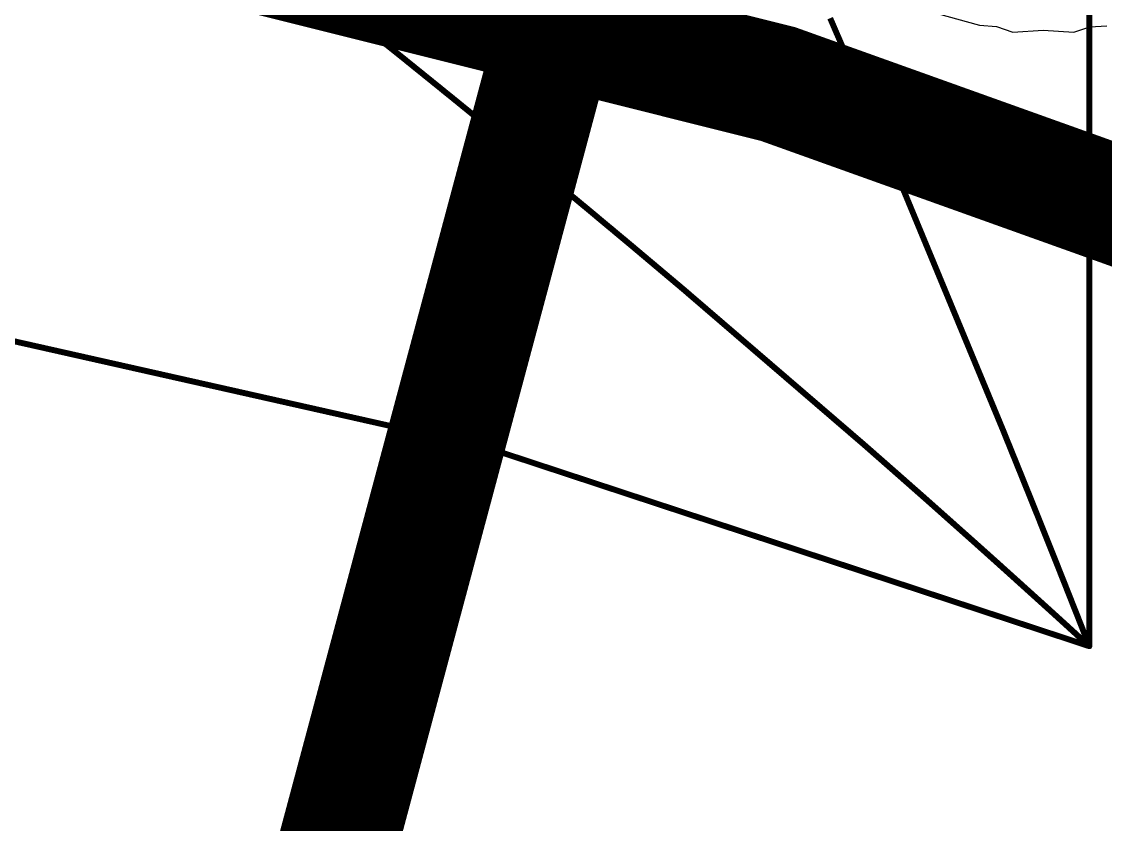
# Model space of a CAD drawing. Header units: inches. Extents: x -18 to 217, y -14 to 159.
# Drawn here: x 38.546 to 40.865, y 32.238 to 33.955 of the extents above; entities that cross this region are included whole.
import ezdxf

# ---------------------------------------------------------------- set-up
doc = ezdxf.new("R2010")
doc.units = ezdxf.units.IN
for name, color, linetype in [('Bottom Layer', 5, 'Continuous'), ('Dimension', 6, 'Continuous'), ('Fabrication', 76, 'Continuous'), ('Mechanical 4', 56, 'Continuous'), ('Top Layer', 1, 'Continuous'), ('Top Overlay', 2, 'Continuous')]:
    doc.layers.add(name, color=color, linetype=linetype)

msp = doc.modelspace()

# ---------------------------------------------------------------- linework, layer by layer
at = {"layer": 'Bottom Layer'}
for p, q in [((39.6542, 34.2084), (40.5955, 33.9469)), ((40.5955, 33.9469), (40.6319, 33.9441)), ((40.6319, 33.9441), (40.6666, 33.9324)), ((40.6666, 33.9324), (40.7318, 33.9367)), ((40.7318, 33.9367), (40.797, 33.9318)), ((40.797, 33.9318), (40.8317, 33.9432)), ((40.8317, 33.9432), (40.8682, 33.9456))]:
    msp.add_line(p, q, dxfattribs=at)
at = {"layer": 'Dimension', "const_width": 0.254}
msp.add_lwpolyline([(29.1631, -5.3474), (42.3628, 43.9148)], dxfattribs=at)
for points in [[(58.31, 19.467, 1), (13.31, 19.467, 1)], [(54.5603, 19.4669, 1), (17.0603, 19.4669, 1)]]:
    msp.add_lwpolyline(points, format="xyb", close=True, dxfattribs=at)
at = {"layer": 'Fabrication', "const_width": 0.0127}
for points in [[(40.8304, 32.6188), (40.8304, 40.9693)], [(40.8304, 32.6188), (40.8304, 40.9693)], [(39.254, 33.9633), (39.2743, 33.9471)], [(39.254, 33.9633), (39.2743, 33.9471)], [(39.2743, 33.9471), (39.2922, 33.9328)], [(39.2743, 33.9471), (39.2922, 33.9328)], [(40.2759, 33.962), (40.2826, 33.9466)], [(40.2759, 33.962), (40.2826, 33.9466)], [(40.2826, 33.9466), (40.2895, 33.9305)], [(40.2826, 33.9466), (40.2895, 33.9305)], [(39.2922, 33.9328), (39.3085, 33.9197)], [(39.2922, 33.9328), (39.3085, 33.9197)], [(39.3085, 33.9197), (39.3235, 33.9077)], [(39.3085, 33.9197), (39.3235, 33.9077)], [(40.2895, 33.9305), (40.2965, 33.9144)], [(40.2895, 33.9305), (40.2965, 33.9144)], [(39.3235, 33.9077), (39.3375, 33.8965)], [(39.3235, 33.9077), (39.3375, 33.8965)], [(39.3375, 33.8965), (39.3508, 33.8858)], [(39.3375, 33.8965), (39.3508, 33.8858)], [(40.2965, 33.9144), (40.3034, 33.8983)], [(40.2965, 33.9144), (40.3034, 33.8983)], [(40.3034, 33.8983), (40.3104, 33.8821)], [(40.3034, 33.8983), (40.3104, 33.8821)], [(39.3508, 33.8858), (39.3634, 33.8757)], [(39.3508, 33.8858), (39.3634, 33.8757)], [(39.3634, 33.8757), (39.3757, 33.8658)], [(39.3634, 33.8757), (39.3757, 33.8658)], [(40.3104, 33.8821), (40.3174, 33.8658)], [(40.3104, 33.8821), (40.3174, 33.8658)], [(39.3757, 33.8658), (39.3873, 33.8564)], [(39.3757, 33.8658), (39.3873, 33.8564)], [(39.3873, 33.8564), (39.3986, 33.8473)], [(39.3873, 33.8564), (39.3986, 33.8473)], [(40.3174, 33.8658), (40.3245, 33.8495)], [(40.3174, 33.8658), (40.3245, 33.8495)], [(39.3986, 33.8473), (39.4095, 33.8385)], [(39.3986, 33.8473), (39.4095, 33.8385)], [(39.4095, 33.8385), (39.4201, 33.83)], [(39.4095, 33.8385), (39.4201, 33.83)], [(39.4201, 33.83), (39.4286, 33.823)], [(39.4201, 33.83), (39.4286, 33.823)], [(40.3245, 33.8495), (40.3315, 33.8331)], [(40.3245, 33.8495), (40.3315, 33.8331)], [(40.3315, 33.8331), (40.3388, 33.8161)], [(40.3315, 33.8331), (40.3388, 33.8161)], [(39.4286, 33.823), (39.439, 33.8147)], [(39.4286, 33.823), (39.439, 33.8147)], [(39.439, 33.8147), (39.4489, 33.8066)], [(39.439, 33.8147), (39.4489, 33.8066)], [(39.4489, 33.8066), (39.4593, 33.7982)], [(39.4489, 33.8066), (39.4593, 33.7982)], [(40.3388, 33.8161), (40.3393, 33.8149)], [(40.3388, 33.8161), (40.3393, 33.8149)], [(40.3393, 33.8149), (40.3608, 33.7648)], [(40.3393, 33.8149), (40.3608, 33.7648)], [(39.4593, 33.7982), (39.4697, 33.7898)], [(39.4593, 33.7982), (39.4697, 33.7898)], [(39.4697, 33.7898), (39.4802, 33.7813)], [(39.4697, 33.7898), (39.4802, 33.7813)], [(39.4802, 33.7813), (39.4907, 33.7727)], [(39.4802, 33.7813), (39.4907, 33.7727)], [(39.4907, 33.7727), (39.5012, 33.7642)], [(39.4907, 33.7727), (39.5012, 33.7642)], [(39.5012, 33.7642), (39.5117, 33.7556)], [(39.5012, 33.7642), (39.5117, 33.7556)], [(40.3608, 33.7648), (40.3857, 33.7062)], [(40.3608, 33.7648), (40.3857, 33.7062)], [(39.5117, 33.7556), (39.5223, 33.747)], [(39.5117, 33.7556), (39.5223, 33.747)], [(39.5223, 33.747), (39.533, 33.7383)], [(39.5223, 33.747), (39.533, 33.7383)], [(39.533, 33.7383), (39.5436, 33.7296)], [(39.533, 33.7383), (39.5436, 33.7296)], [(39.5436, 33.7296), (39.5543, 33.7209)], [(39.5436, 33.7296), (39.5543, 33.7209)], [(39.5543, 33.7209), (39.565, 33.7121)], [(39.5543, 33.7209), (39.565, 33.7121)], [(39.565, 33.7121), (39.5757, 33.7033)], [(39.565, 33.7121), (39.5757, 33.7033)], [(39.5757, 33.7033), (39.587, 33.6941)], [(39.5757, 33.7033), (39.587, 33.6941)], [(39.587, 33.6941), (39.5982, 33.6849)], [(39.587, 33.6941), (39.5982, 33.6849)], [(40.3857, 33.7062), (40.4157, 33.6357)], [(40.3857, 33.7062), (40.4157, 33.6357)], [(39.5982, 33.6849), (39.6095, 33.6756)], [(39.5982, 33.6849), (39.6095, 33.6756)], [(39.6095, 33.6756), (39.6208, 33.6663)], [(39.6095, 33.6756), (39.6208, 33.6663)], [(39.6208, 33.6663), (39.6321, 33.657)], [(39.6208, 33.6663), (39.6321, 33.657)], [(39.6321, 33.657), (39.6435, 33.6476)], [(39.6321, 33.657), (39.6435, 33.6476)], [(39.6435, 33.6476), (39.6549, 33.6382)], [(39.6435, 33.6476), (39.6549, 33.6382)], [(39.6549, 33.6382), (39.6664, 33.6288)], [(39.6549, 33.6382), (39.6664, 33.6288)], [(39.6664, 33.6288), (39.6779, 33.6193)], [(39.6664, 33.6288), (39.6779, 33.6193)], [(39.6779, 33.6193), (39.6894, 33.6098)], [(39.6779, 33.6193), (39.6894, 33.6098)], [(40.4157, 33.6357), (40.6454, 33.0819)], [(40.4157, 33.6357), (40.6454, 33.0819)], [(39.6894, 33.6098), (39.701, 33.6002)], [(39.6894, 33.6098), (39.701, 33.6002)], [(39.701, 33.6002), (39.7125, 33.5906)], [(39.701, 33.6002), (39.7125, 33.5906)], [(39.7125, 33.5906), (39.7246, 33.5806)], [(39.7125, 33.5906), (39.7246, 33.5806)], [(39.7246, 33.5806), (39.7367, 33.5706)], [(39.7246, 33.5806), (39.7367, 33.5706)], [(39.7367, 33.5706), (39.7489, 33.5605)], [(39.7367, 33.5706), (39.7489, 33.5605)], [(39.7489, 33.5605), (39.7611, 33.5504)], [(39.7489, 33.5605), (39.7611, 33.5504)], [(39.7611, 33.5504), (39.7733, 33.5402)], [(39.7611, 33.5504), (39.7733, 33.5402)], [(39.7733, 33.5402), (39.7855, 33.53)], [(39.7733, 33.5402), (39.7855, 33.53)], [(39.7855, 33.53), (39.7978, 33.5197)], [(39.7855, 33.53), (39.7978, 33.5197)], [(39.7978, 33.5197), (39.8102, 33.5095)], [(39.7978, 33.5197), (39.8102, 33.5095)], [(39.8102, 33.5095), (39.8225, 33.4991)], [(39.8102, 33.5095), (39.8225, 33.4991)], [(39.8225, 33.4991), (39.835, 33.4888)], [(39.8225, 33.4991), (39.835, 33.4888)], [(39.835, 33.4888), (39.8474, 33.4784)], [(39.835, 33.4888), (39.8474, 33.4784)], [(39.8474, 33.4784), (39.8604, 33.4675)], [(39.8474, 33.4784), (39.8604, 33.4675)], [(39.8604, 33.4675), (39.8668, 33.4621)], [(39.8604, 33.4675), (39.8668, 33.4621)], [(39.8668, 33.4621), (39.962, 33.382)], [(39.8668, 33.4621), (39.962, 33.382)], [(39.962, 33.382), (40.3483, 33.0499)], [(39.962, 33.382), (40.3483, 33.0499)], [(40.6454, 33.0819), (40.6873, 32.9784)], [(40.6454, 33.0819), (40.6873, 32.9784)], [(40.3483, 33.0499), (40.4221, 32.9851)], [(40.3483, 33.0499), (40.4221, 32.9851)], [(40.4221, 32.9851), (40.4835, 32.931)], [(40.4221, 32.9851), (40.4835, 32.931)], [(40.6873, 32.9784), (40.7193, 32.899)], [(40.6873, 32.9784), (40.7193, 32.899)], [(40.4835, 32.931), (40.5371, 32.8833)], [(40.4835, 32.931), (40.5371, 32.8833)], [(40.7193, 32.899), (40.7462, 32.8316)], [(40.7193, 32.899), (40.7462, 32.8316)], [(40.5371, 32.8833), (40.585, 32.8407)], [(40.5371, 32.8833), (40.585, 32.8407)], [(40.585, 32.8407), (40.629, 32.8013)], [(40.585, 32.8407), (40.629, 32.8013)], [(40.7462, 32.8316), (40.7702, 32.7714)], [(40.7462, 32.8316), (40.7702, 32.7714)], [(40.629, 32.8013), (40.6701, 32.7643)], [(40.629, 32.8013), (40.6701, 32.7643)], [(40.6701, 32.7643), (40.7092, 32.729)], [(40.6701, 32.7643), (40.7092, 32.729)], [(40.7702, 32.7714), (40.7916, 32.7173)], [(40.7702, 32.7714), (40.7916, 32.7173)], [(40.7092, 32.729), (40.7454, 32.6963)], [(40.7092, 32.729), (40.7454, 32.6963)], [(40.7916, 32.7173), (40.8116, 32.6668)], [(40.7916, 32.7173), (40.8116, 32.6668)], [(40.7454, 32.6963), (40.7806, 32.6643)], [(40.7454, 32.6963), (40.7806, 32.6643)], [(40.7806, 32.6643), (40.8138, 32.634)], [(40.7806, 32.6643), (40.8138, 32.634)], [(40.8116, 32.6668), (40.8304, 32.6188)], [(40.8116, 32.6668), (40.8304, 32.6188)], [(40.8138, 32.634), (40.8304, 32.6188)], [(40.8138, 32.634), (40.8304, 32.6188)]]:
    msp.add_lwpolyline(points, dxfattribs=at)
for points in [[(21.8463, 25.0261, -0.366777), (38.9247, 34.2228)], [(21.8463, 25.0261, -0.366777), (38.9247, 34.2228)], [(21.8463, 25.0261, -0.366777), (38.9247, 34.2228)], [(21.8463, 25.0261, -0.366777), (38.9247, 34.2228)], [(22.3945, 23.55, -0.436929), (40.8304, 32.6188)], [(22.3945, 23.55, -0.436929), (40.8304, 32.6188)]]:
    msp.add_lwpolyline(points, format="xyb", dxfattribs=at)
at = {"layer": 'Fabrication', "const_width": 0.00635}
for points in [[(39.2711, 33.9471, 1), (39.2774, 33.9471, 1)], [(39.2711, 33.9471, 1), (39.2774, 33.9471, 1)], [(39.2711, 33.9471, 1), (39.2774, 33.9471, 1)], [(39.2711, 33.9471, 1), (39.2774, 33.9471, 1)], [(40.2794, 33.9466, 1), (40.2858, 33.9466, 1)], [(40.2794, 33.9466, 1), (40.2858, 33.9466, 1)], [(40.2794, 33.9466, 1), (40.2858, 33.9466, 1)], [(40.2794, 33.9466, 1), (40.2858, 33.9466, 1)], [(39.2891, 33.9328, 1), (39.2954, 33.9328, 1)], [(39.2891, 33.9328, 1), (39.2954, 33.9328, 1)], [(39.2891, 33.9328, 1), (39.2954, 33.9328, 1)], [(39.2891, 33.9328, 1), (39.2954, 33.9328, 1)], [(39.3054, 33.9197, 1), (39.3117, 33.9197, 1)], [(39.3054, 33.9197, 1), (39.3117, 33.9197, 1)], [(39.3054, 33.9197, 1), (39.3117, 33.9197, 1)], [(39.3054, 33.9197, 1), (39.3117, 33.9197, 1)], [(40.2864, 33.9305, 1), (40.2927, 33.9305, 1)], [(40.2864, 33.9305, 1), (40.2927, 33.9305, 1)], [(40.2864, 33.9305, 1), (40.2927, 33.9305, 1)], [(40.2864, 33.9305, 1), (40.2927, 33.9305, 1)], [(39.3203, 33.9077, 1), (39.3267, 33.9077, 1)], [(39.3203, 33.9077, 1), (39.3267, 33.9077, 1)], [(39.3203, 33.9077, 1), (39.3267, 33.9077, 1)], [(39.3203, 33.9077, 1), (39.3267, 33.9077, 1)], [(39.3343, 33.8965, 1), (39.3406, 33.8965, 1)], [(39.3343, 33.8965, 1), (39.3406, 33.8965, 1)], [(39.3343, 33.8965, 1), (39.3406, 33.8965, 1)], [(39.3343, 33.8965, 1), (39.3406, 33.8965, 1)], [(40.2933, 33.9144, 1), (40.2997, 33.9144, 1)], [(40.2933, 33.9144, 1), (40.2997, 33.9144, 1)], [(40.2933, 33.9144, 1), (40.2997, 33.9144, 1)], [(40.2933, 33.9144, 1), (40.2997, 33.9144, 1)], [(40.3003, 33.8983, 1), (40.3066, 33.8983, 1)], [(40.3003, 33.8983, 1), (40.3066, 33.8983, 1)], [(40.3003, 33.8983, 1), (40.3066, 33.8983, 1)], [(40.3003, 33.8983, 1), (40.3066, 33.8983, 1)], [(39.3476, 33.8858, 1), (39.3539, 33.8858, 1)], [(39.3476, 33.8858, 1), (39.3539, 33.8858, 1)], [(39.3476, 33.8858, 1), (39.3539, 33.8858, 1)], [(39.3476, 33.8858, 1), (39.3539, 33.8858, 1)], [(39.3602, 33.8757, 1), (39.3666, 33.8757, 1)], [(39.3602, 33.8757, 1), (39.3666, 33.8757, 1)], [(39.3602, 33.8757, 1), (39.3666, 33.8757, 1)], [(39.3602, 33.8757, 1), (39.3666, 33.8757, 1)], [(40.3073, 33.8821, 1), (40.3136, 33.8821, 1)], [(40.3073, 33.8821, 1), (40.3136, 33.8821, 1)], [(40.3073, 33.8821, 1), (40.3136, 33.8821, 1)], [(40.3073, 33.8821, 1), (40.3136, 33.8821, 1)], [(39.3725, 33.8658, 1), (39.3789, 33.8658, 1)], [(39.3725, 33.8658, 1), (39.3789, 33.8658, 1)], [(39.3725, 33.8658, 1), (39.3789, 33.8658, 1)], [(39.3725, 33.8658, 1), (39.3789, 33.8658, 1)], [(39.3841, 33.8564, 1), (39.3905, 33.8564, 1)], [(39.3841, 33.8564, 1), (39.3905, 33.8564, 1)], [(39.3841, 33.8564, 1), (39.3905, 33.8564, 1)], [(39.3841, 33.8564, 1), (39.3905, 33.8564, 1)], [(40.3143, 33.8658, 1), (40.3206, 33.8658, 1)], [(40.3143, 33.8658, 1), (40.3206, 33.8658, 1)], [(40.3143, 33.8658, 1), (40.3206, 33.8658, 1)], [(40.3143, 33.8658, 1), (40.3206, 33.8658, 1)], [(39.3954, 33.8473, 1), (39.4017, 33.8473, 1)], [(39.3954, 33.8473, 1), (39.4017, 33.8473, 1)], [(39.3954, 33.8473, 1), (39.4017, 33.8473, 1)], [(39.3954, 33.8473, 1), (39.4017, 33.8473, 1)], [(39.4063, 33.8385, 1), (39.4127, 33.8385, 1)], [(39.4063, 33.8385, 1), (39.4127, 33.8385, 1)], [(39.4063, 33.8385, 1), (39.4127, 33.8385, 1)], [(39.4063, 33.8385, 1), (39.4127, 33.8385, 1)], [(39.4169, 33.83, 1), (39.4232, 33.83, 1)], [(39.4169, 33.83, 1), (39.4232, 33.83, 1)], [(39.4169, 33.83, 1), (39.4232, 33.83, 1)], [(39.4169, 33.83, 1), (39.4232, 33.83, 1)], [(40.3213, 33.8495, 1), (40.3276, 33.8495, 1)], [(40.3213, 33.8495, 1), (40.3276, 33.8495, 1)], [(40.3213, 33.8495, 1), (40.3276, 33.8495, 1)], [(40.3213, 33.8495, 1), (40.3276, 33.8495, 1)], [(40.3283, 33.8331, 1), (40.3347, 33.8331, 1)], [(40.3283, 33.8331, 1), (40.3347, 33.8331, 1)], [(40.3283, 33.8331, 1), (40.3347, 33.8331, 1)], [(40.3283, 33.8331, 1), (40.3347, 33.8331, 1)], [(39.4255, 33.823, 1), (39.4318, 33.823, 1)], [(39.4255, 33.823, 1), (39.4318, 33.823, 1)], [(39.4255, 33.823, 1), (39.4318, 33.823, 1)], [(39.4255, 33.823, 1), (39.4318, 33.823, 1)], [(39.4358, 33.8147, 1), (39.4421, 33.8147, 1)], [(39.4358, 33.8147, 1), (39.4421, 33.8147, 1)], [(39.4358, 33.8147, 1), (39.4421, 33.8147, 1)], [(39.4358, 33.8147, 1), (39.4421, 33.8147, 1)], [(39.4457, 33.8066, 1), (39.4521, 33.8066, 1)], [(39.4457, 33.8066, 1), (39.4521, 33.8066, 1)], [(39.4457, 33.8066, 1), (39.4521, 33.8066, 1)], [(39.4457, 33.8066, 1), (39.4521, 33.8066, 1)], [(40.3356, 33.8161, 1), (40.342, 33.8161, 1)], [(40.3356, 33.8161, 1), (40.342, 33.8161, 1)], [(40.3356, 33.8161, 1), (40.342, 33.8161, 1)], [(40.3356, 33.8161, 1), (40.342, 33.8161, 1)], [(40.3361, 33.8149, 1), (40.3425, 33.8149, 1)], [(40.3361, 33.8149, 1), (40.3425, 33.8149, 1)], [(40.3361, 33.8149, 1), (40.3425, 33.8149, 1)], [(40.3361, 33.8149, 1), (40.3425, 33.8149, 1)], [(39.4561, 33.7982, 1), (39.4625, 33.7982, 1)], [(39.4561, 33.7982, 1), (39.4625, 33.7982, 1)], [(39.4561, 33.7982, 1), (39.4625, 33.7982, 1)], [(39.4561, 33.7982, 1), (39.4625, 33.7982, 1)], [(39.4666, 33.7898, 1), (39.4729, 33.7898, 1)], [(39.4666, 33.7898, 1), (39.4729, 33.7898, 1)], [(39.4666, 33.7898, 1), (39.4729, 33.7898, 1)], [(39.4666, 33.7898, 1), (39.4729, 33.7898, 1)], [(39.477, 33.7813, 1), (39.4834, 33.7813, 1)], [(39.477, 33.7813, 1), (39.4834, 33.7813, 1)], [(39.477, 33.7813, 1), (39.4834, 33.7813, 1)], [(39.477, 33.7813, 1), (39.4834, 33.7813, 1)], [(39.4875, 33.7727, 1), (39.4938, 33.7727, 1)], [(39.4875, 33.7727, 1), (39.4938, 33.7727, 1)], [(39.4875, 33.7727, 1), (39.4938, 33.7727, 1)], [(39.4875, 33.7727, 1), (39.4938, 33.7727, 1)], [(39.498, 33.7642, 1), (39.5044, 33.7642, 1)], [(39.498, 33.7642, 1), (39.5044, 33.7642, 1)], [(39.498, 33.7642, 1), (39.5044, 33.7642, 1)], [(39.498, 33.7642, 1), (39.5044, 33.7642, 1)], [(40.3576, 33.7648, 1), (40.3639, 33.7648, 1)], [(40.3576, 33.7648, 1), (40.3639, 33.7648, 1)], [(40.3576, 33.7648, 1), (40.3639, 33.7648, 1)], [(40.3576, 33.7648, 1), (40.3639, 33.7648, 1)], [(39.5086, 33.7556, 1), (39.5149, 33.7556, 1)], [(39.5086, 33.7556, 1), (39.5149, 33.7556, 1)], [(39.5086, 33.7556, 1), (39.5149, 33.7556, 1)], [(39.5086, 33.7556, 1), (39.5149, 33.7556, 1)], [(39.5192, 33.747, 1), (39.5255, 33.747, 1)], [(39.5192, 33.747, 1), (39.5255, 33.747, 1)], [(39.5192, 33.747, 1), (39.5255, 33.747, 1)], [(39.5192, 33.747, 1), (39.5255, 33.747, 1)], [(39.5298, 33.7383, 1), (39.5361, 33.7383, 1)], [(39.5298, 33.7383, 1), (39.5361, 33.7383, 1)], [(39.5298, 33.7383, 1), (39.5361, 33.7383, 1)], [(39.5298, 33.7383, 1), (39.5361, 33.7383, 1)], [(39.5404, 33.7296, 1), (39.5468, 33.7296, 1)], [(39.5404, 33.7296, 1), (39.5468, 33.7296, 1)], [(39.5404, 33.7296, 1), (39.5468, 33.7296, 1)], [(39.5404, 33.7296, 1), (39.5468, 33.7296, 1)], [(39.5511, 33.7209, 1), (39.5575, 33.7209, 1)], [(39.5511, 33.7209, 1), (39.5575, 33.7209, 1)], [(39.5511, 33.7209, 1), (39.5575, 33.7209, 1)], [(39.5511, 33.7209, 1), (39.5575, 33.7209, 1)], [(39.5618, 33.7121, 1), (39.5682, 33.7121, 1)], [(39.5618, 33.7121, 1), (39.5682, 33.7121, 1)], [(39.5618, 33.7121, 1), (39.5682, 33.7121, 1)], [(39.5618, 33.7121, 1), (39.5682, 33.7121, 1)], [(39.5726, 33.7033, 1), (39.5789, 33.7033, 1)], [(39.5726, 33.7033, 1), (39.5789, 33.7033, 1)], [(39.5726, 33.7033, 1), (39.5789, 33.7033, 1)], [(39.5726, 33.7033, 1), (39.5789, 33.7033, 1)], [(39.5838, 33.6941, 1), (39.5901, 33.6941, 1)], [(39.5838, 33.6941, 1), (39.5901, 33.6941, 1)], [(39.5838, 33.6941, 1), (39.5901, 33.6941, 1)], [(39.5838, 33.6941, 1), (39.5901, 33.6941, 1)], [(40.3825, 33.7062, 1), (40.3889, 33.7062, 1)], [(40.3825, 33.7062, 1), (40.3889, 33.7062, 1)], [(40.3825, 33.7062, 1), (40.3889, 33.7062, 1)], [(40.3825, 33.7062, 1), (40.3889, 33.7062, 1)], [(39.595, 33.6849, 1), (39.6014, 33.6849, 1)], [(39.595, 33.6849, 1), (39.6014, 33.6849, 1)], [(39.595, 33.6849, 1), (39.6014, 33.6849, 1)], [(39.595, 33.6849, 1), (39.6014, 33.6849, 1)], [(39.6063, 33.6756, 1), (39.6127, 33.6756, 1)], [(39.6063, 33.6756, 1), (39.6127, 33.6756, 1)], [(39.6063, 33.6756, 1), (39.6127, 33.6756, 1)], [(39.6063, 33.6756, 1), (39.6127, 33.6756, 1)], [(39.6176, 33.6663, 1), (39.624, 33.6663, 1)], [(39.6176, 33.6663, 1), (39.624, 33.6663, 1)], [(39.6176, 33.6663, 1), (39.624, 33.6663, 1)], [(39.6176, 33.6663, 1), (39.624, 33.6663, 1)], [(39.629, 33.657, 1), (39.6353, 33.657, 1)], [(39.629, 33.657, 1), (39.6353, 33.657, 1)], [(39.629, 33.657, 1), (39.6353, 33.657, 1)], [(39.629, 33.657, 1), (39.6353, 33.657, 1)], [(39.6403, 33.6476, 1), (39.6467, 33.6476, 1)], [(39.6403, 33.6476, 1), (39.6467, 33.6476, 1)], [(39.6403, 33.6476, 1), (39.6467, 33.6476, 1)], [(39.6403, 33.6476, 1), (39.6467, 33.6476, 1)], [(39.6518, 33.6382, 1), (39.6581, 33.6382, 1)], [(39.6518, 33.6382, 1), (39.6581, 33.6382, 1)], [(39.6518, 33.6382, 1), (39.6581, 33.6382, 1)], [(39.6518, 33.6382, 1), (39.6581, 33.6382, 1)], [(39.6632, 33.6288, 1), (39.6696, 33.6288, 1)], [(39.6632, 33.6288, 1), (39.6696, 33.6288, 1)], [(39.6632, 33.6288, 1), (39.6696, 33.6288, 1)], [(39.6632, 33.6288, 1), (39.6696, 33.6288, 1)], [(39.6747, 33.6193, 1), (39.6811, 33.6193, 1)], [(39.6747, 33.6193, 1), (39.6811, 33.6193, 1)], [(39.6747, 33.6193, 1), (39.6811, 33.6193, 1)], [(39.6747, 33.6193, 1), (39.6811, 33.6193, 1)], [(40.4125, 33.6357, 1), (40.4188, 33.6357, 1)], [(40.4125, 33.6357, 1), (40.4188, 33.6357, 1)], [(40.4125, 33.6357, 1), (40.4188, 33.6357, 1)], [(40.4125, 33.6357, 1), (40.4188, 33.6357, 1)], [(39.6862, 33.6098, 1), (39.6926, 33.6098, 1)], [(39.6862, 33.6098, 1), (39.6926, 33.6098, 1)], [(39.6862, 33.6098, 1), (39.6926, 33.6098, 1)], [(39.6862, 33.6098, 1), (39.6926, 33.6098, 1)], [(39.6978, 33.6002, 1), (39.7041, 33.6002, 1)], [(39.6978, 33.6002, 1), (39.7041, 33.6002, 1)], [(39.6978, 33.6002, 1), (39.7041, 33.6002, 1)], [(39.6978, 33.6002, 1), (39.7041, 33.6002, 1)], [(39.7094, 33.5906, 1), (39.7157, 33.5906, 1)], [(39.7094, 33.5906, 1), (39.7157, 33.5906, 1)], [(39.7094, 33.5906, 1), (39.7157, 33.5906, 1)], [(39.7094, 33.5906, 1), (39.7157, 33.5906, 1)], [(39.7214, 33.5806, 1), (39.7278, 33.5806, 1)], [(39.7214, 33.5806, 1), (39.7278, 33.5806, 1)], [(39.7214, 33.5806, 1), (39.7278, 33.5806, 1)], [(39.7214, 33.5806, 1), (39.7278, 33.5806, 1)], [(39.7336, 33.5706, 1), (39.7399, 33.5706, 1)], [(39.7336, 33.5706, 1), (39.7399, 33.5706, 1)], [(39.7336, 33.5706, 1), (39.7399, 33.5706, 1)], [(39.7336, 33.5706, 1), (39.7399, 33.5706, 1)], [(39.7457, 33.5605, 1), (39.7521, 33.5605, 1)], [(39.7457, 33.5605, 1), (39.7521, 33.5605, 1)], [(39.7457, 33.5605, 1), (39.7521, 33.5605, 1)], [(39.7457, 33.5605, 1), (39.7521, 33.5605, 1)], [(39.7579, 33.5504, 1), (39.7642, 33.5504, 1)], [(39.7579, 33.5504, 1), (39.7642, 33.5504, 1)], [(39.7579, 33.5504, 1), (39.7642, 33.5504, 1)], [(39.7579, 33.5504, 1), (39.7642, 33.5504, 1)], [(39.7701, 33.5402, 1), (39.7765, 33.5402, 1)], [(39.7701, 33.5402, 1), (39.7765, 33.5402, 1)], [(39.7701, 33.5402, 1), (39.7765, 33.5402, 1)], [(39.7701, 33.5402, 1), (39.7765, 33.5402, 1)], [(39.7824, 33.53, 1), (39.7887, 33.53, 1)], [(39.7824, 33.53, 1), (39.7887, 33.53, 1)], [(39.7824, 33.53, 1), (39.7887, 33.53, 1)], [(39.7824, 33.53, 1), (39.7887, 33.53, 1)], [(39.7947, 33.5197, 1), (39.801, 33.5197, 1)], [(39.7947, 33.5197, 1), (39.801, 33.5197, 1)], [(39.7947, 33.5197, 1), (39.801, 33.5197, 1)], [(39.7947, 33.5197, 1), (39.801, 33.5197, 1)], [(39.807, 33.5095, 1), (39.8134, 33.5095, 1)], [(39.807, 33.5095, 1), (39.8134, 33.5095, 1)], [(39.807, 33.5095, 1), (39.8134, 33.5095, 1)], [(39.807, 33.5095, 1), (39.8134, 33.5095, 1)], [(39.8194, 33.4991, 1), (39.8257, 33.4991, 1)], [(39.8194, 33.4991, 1), (39.8257, 33.4991, 1)], [(39.8194, 33.4991, 1), (39.8257, 33.4991, 1)], [(39.8194, 33.4991, 1), (39.8257, 33.4991, 1)], [(39.8318, 33.4888, 1), (39.8381, 33.4888, 1)], [(39.8318, 33.4888, 1), (39.8381, 33.4888, 1)], [(39.8318, 33.4888, 1), (39.8381, 33.4888, 1)], [(39.8318, 33.4888, 1), (39.8381, 33.4888, 1)], [(39.8442, 33.4784, 1), (39.8506, 33.4784, 1)], [(39.8442, 33.4784, 1), (39.8506, 33.4784, 1)], [(39.8442, 33.4784, 1), (39.8506, 33.4784, 1)], [(39.8442, 33.4784, 1), (39.8506, 33.4784, 1)], [(39.8572, 33.4675, 1), (39.8635, 33.4675, 1)], [(39.8572, 33.4675, 1), (39.8635, 33.4675, 1)], [(39.8572, 33.4675, 1), (39.8635, 33.4675, 1)], [(39.8572, 33.4675, 1), (39.8635, 33.4675, 1)], [(39.8637, 33.4621, 1), (39.87, 33.4621, 1)], [(39.8637, 33.4621, 1), (39.87, 33.4621, 1)], [(39.8637, 33.4621, 1), (39.87, 33.4621, 1)], [(39.8637, 33.4621, 1), (39.87, 33.4621, 1)], [(39.9588, 33.382, 1), (39.9652, 33.382, 1)], [(39.9588, 33.382, 1), (39.9652, 33.382, 1)], [(39.9588, 33.382, 1), (39.9652, 33.382, 1)], [(39.9588, 33.382, 1), (39.9652, 33.382, 1)], [(40.6422, 33.0819, 1), (40.6486, 33.0819, 1)], [(40.6422, 33.0819, 1), (40.6486, 33.0819, 1)], [(40.6422, 33.0819, 1), (40.6486, 33.0819, 1)], [(40.6422, 33.0819, 1), (40.6486, 33.0819, 1)], [(40.3451, 33.0499, 1), (40.3515, 33.0499, 1)], [(40.3451, 33.0499, 1), (40.3515, 33.0499, 1)], [(40.3451, 33.0499, 1), (40.3515, 33.0499, 1)], [(40.3451, 33.0499, 1), (40.3515, 33.0499, 1)], [(40.4189, 32.9851, 1), (40.4253, 32.9851, 1)], [(40.4189, 32.9851, 1), (40.4253, 32.9851, 1)], [(40.4189, 32.9851, 1), (40.4253, 32.9851, 1)], [(40.4189, 32.9851, 1), (40.4253, 32.9851, 1)], [(40.6841, 32.9784, 1), (40.6905, 32.9784, 1)], [(40.6841, 32.9784, 1), (40.6905, 32.9784, 1)], [(40.6841, 32.9784, 1), (40.6905, 32.9784, 1)], [(40.6841, 32.9784, 1), (40.6905, 32.9784, 1)], [(40.4803, 32.931, 1), (40.4867, 32.931, 1)], [(40.4803, 32.931, 1), (40.4867, 32.931, 1)], [(40.4803, 32.931, 1), (40.4867, 32.931, 1)], [(40.4803, 32.931, 1), (40.4867, 32.931, 1)], [(40.7161, 32.899, 1), (40.7224, 32.899, 1)], [(40.7161, 32.899, 1), (40.7224, 32.899, 1)], [(40.7161, 32.899, 1), (40.7224, 32.899, 1)], [(40.7161, 32.899, 1), (40.7224, 32.899, 1)], [(40.534, 32.8833, 1), (40.5403, 32.8833, 1)], [(40.534, 32.8833, 1), (40.5403, 32.8833, 1)], [(40.534, 32.8833, 1), (40.5403, 32.8833, 1)], [(40.534, 32.8833, 1), (40.5403, 32.8833, 1)], [(40.5818, 32.8407, 1), (40.5882, 32.8407, 1)], [(40.5818, 32.8407, 1), (40.5882, 32.8407, 1)], [(40.5818, 32.8407, 1), (40.5882, 32.8407, 1)], [(40.5818, 32.8407, 1), (40.5882, 32.8407, 1)], [(40.7431, 32.8316, 1), (40.7494, 32.8316, 1)], [(40.7431, 32.8316, 1), (40.7494, 32.8316, 1)], [(40.7431, 32.8316, 1), (40.7494, 32.8316, 1)], [(40.7431, 32.8316, 1), (40.7494, 32.8316, 1)], [(40.6258, 32.8013, 1), (40.6322, 32.8013, 1)], [(40.6258, 32.8013, 1), (40.6322, 32.8013, 1)], [(40.6258, 32.8013, 1), (40.6322, 32.8013, 1)], [(40.6258, 32.8013, 1), (40.6322, 32.8013, 1)], [(40.6669, 32.7643, 1), (40.6733, 32.7643, 1)], [(40.6669, 32.7643, 1), (40.6733, 32.7643, 1)], [(40.6669, 32.7643, 1), (40.6733, 32.7643, 1)], [(40.6669, 32.7643, 1), (40.6733, 32.7643, 1)], [(40.767, 32.7714, 1), (40.7734, 32.7714, 1)], [(40.767, 32.7714, 1), (40.7734, 32.7714, 1)], [(40.767, 32.7714, 1), (40.7734, 32.7714, 1)], [(40.767, 32.7714, 1), (40.7734, 32.7714, 1)], [(40.706, 32.729, 1), (40.7124, 32.729, 1)], [(40.706, 32.729, 1), (40.7124, 32.729, 1)], [(40.706, 32.729, 1), (40.7124, 32.729, 1)], [(40.706, 32.729, 1), (40.7124, 32.729, 1)], [(40.7885, 32.7173, 1), (40.7948, 32.7173, 1)], [(40.7885, 32.7173, 1), (40.7948, 32.7173, 1)], [(40.7885, 32.7173, 1), (40.7948, 32.7173, 1)], [(40.7885, 32.7173, 1), (40.7948, 32.7173, 1)], [(40.7422, 32.6963, 1), (40.7486, 32.6963, 1)], [(40.7422, 32.6963, 1), (40.7486, 32.6963, 1)], [(40.7422, 32.6963, 1), (40.7486, 32.6963, 1)], [(40.7422, 32.6963, 1), (40.7486, 32.6963, 1)], [(40.7774, 32.6643, 1), (40.7838, 32.6643, 1)], [(40.7774, 32.6643, 1), (40.7838, 32.6643, 1)], [(40.7774, 32.6643, 1), (40.7838, 32.6643, 1)], [(40.7774, 32.6643, 1), (40.7838, 32.6643, 1)], [(40.8084, 32.6668, 1), (40.8147, 32.6668, 1)], [(40.8084, 32.6668, 1), (40.8147, 32.6668, 1)], [(40.8084, 32.6668, 1), (40.8147, 32.6668, 1)], [(40.8084, 32.6668, 1), (40.8147, 32.6668, 1)], [(40.8107, 32.634, 1), (40.817, 32.634, 1)], [(40.8107, 32.634, 1), (40.817, 32.634, 1)], [(40.8107, 32.634, 1), (40.817, 32.634, 1)], [(40.8107, 32.634, 1), (40.817, 32.634, 1)], [(40.8273, 32.6188, 1), (40.8336, 32.6188, 1)], [(40.8273, 32.6188, 1), (40.8336, 32.6188, 1)], [(40.8273, 32.6188, 1), (40.8336, 32.6188, 1)], [(40.8273, 32.6188, 1), (40.8336, 32.6188, 1)], [(40.8273, 32.6188, 1), (40.8336, 32.6188, 1)], [(40.8273, 32.6188, 1), (40.8336, 32.6188, 1)], [(40.8273, 32.6188, 1), (40.8336, 32.6188, 1)], [(40.8273, 32.6188, 1), (40.8336, 32.6188, 1)]]:
    msp.add_lwpolyline(points, format="xyb", close=True, dxfattribs=at)
at = {"layer": 'Mechanical 4', "const_width": 0.0127}
for points in [[(50.811, 19.55, 1), (20.811, 19.55, 1)], [(50.811, 19.55, 1), (20.811, 19.55, 1)], [(50.811, 19.55, 1), (20.811, 19.55, 1)], [(50.811, 19.55, 1), (20.811, 19.55, 1)], [(50.8248, 19.5385, 1), (20.8248, 19.5385, 1)], [(50.8248, 19.5385, 1), (20.8248, 19.5385, 1)], [(50.8248, 19.5385, 1), (20.8248, 19.5385, 1)], [(50.8248, 19.5385, 1), (20.8248, 19.5385, 1)]]:
    msp.add_lwpolyline(points, format="xyb", close=True, dxfattribs=at)
at = {"layer": 'Top Layer', "const_width": 2.032}
msp.add_lwpolyline([(23.9597, 38.6755, -0.53877), (58.0622, 22.8854)], format="xyb", dxfattribs=at)
at = {"layer": 'Top Overlay', "const_width": 0.254}
msp.add_lwpolyline([(50.8104, 19.4669, 1), (20.8103, 19.4669, 1)], format="xyb", close=True, dxfattribs=at)

doc.saveas('drawing.dxf')
